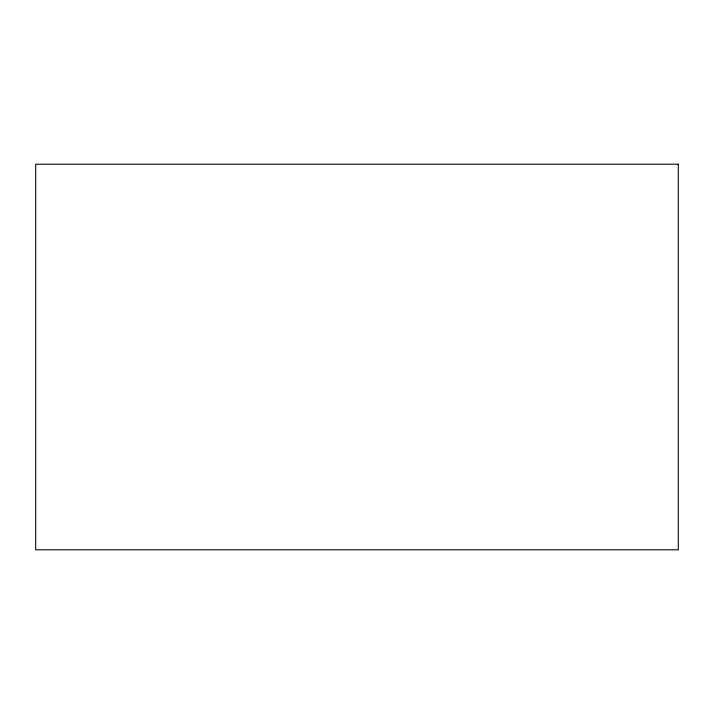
<?xml version="1.0" encoding="UTF-8"?>
<svg xmlns="http://www.w3.org/2000/svg" width="714" height="714" viewBox="0 0 714 714"><rect width="100%" height="100%" fill="white"/><g stroke="black" fill="none" stroke-linecap="round" stroke-linejoin="round"><path stroke-width="1.07" d="M678.3 164.22L35.7 164.22L35.7 549.78L678.3 549.78L678.3 164.22"/></g></svg>
